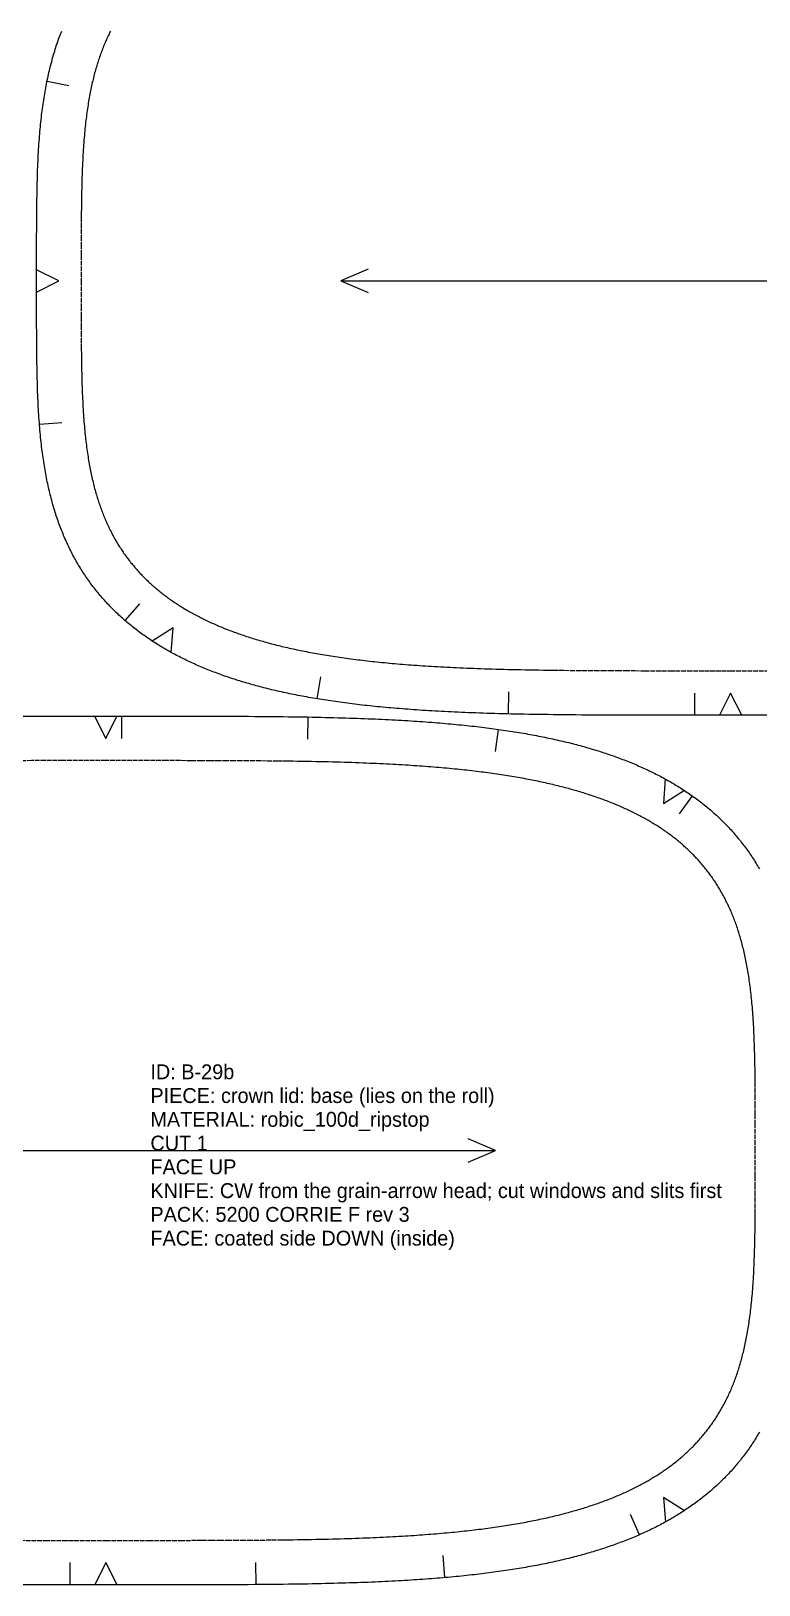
# Model space of a CAD drawing. Header units: millimetres. Extents: x 0 to 9408, y -22 to 1524.
# Drawn here: x 7673.8 to 7870, y 262.5 to 681 of the extents above; entities that cross this region are included whole.
import ezdxf

# ---------------------------------------------------------------- set-up
doc = ezdxf.new("R2010")
doc.units = ezdxf.units.MM
doc.linetypes.add('DASHED', pattern=[1.524, 1.27, -0.254])
for name, color, linetype in [('CUT', 7, 'Continuous'), ('GRAIN', 5, 'Continuous'), ('NOTCH', 1, 'Continuous'), ('SEW', 3, 'Continuous'), ('TEXT', 2, 'Continuous')]:
    doc.layers.add(name, color=color, linetype=linetype)

msp = doc.modelspace()

# ---------------------------------------------------------------- linework, layer by layer
at = {"layer": 'CUT'}
for points in [[(7873.9, 496.72), (7862.34, 496.72), (7850.78, 496.72), (7845.99, 496.72), (7842.31, 496.73), (7839.2, 496.73), (7836.47, 496.74), (7833.99, 496.74), (7831.72, 496.75), (7829.6, 496.75), (7827.61, 496.76), (7825.72, 496.77), (7823.93, 496.78), (7822.22, 496.79), (7820.57, 496.81), (7818.99, 496.82), (7817.47, 496.84), (7815.99, 496.85), (7814.56, 496.87), (7813.17, 496.89), (7811.81, 496.9), (7810.49, 496.92), (7809.21, 496.94), (7807.95, 496.97), (7806.72, 496.99), (7805.52, 497.01), (7804.34, 497.04), (7803.19, 497.06), (7802.05, 497.09), (7800.94, 497.12), (7799.85, 497.15), (7798.77, 497.18), (7797.72, 497.21), (7796.68, 497.24), (7795.66, 497.27), (7794.65, 497.31), (7793.65, 497.34), (7792.67, 497.38), (7791.71, 497.42), (7790.76, 497.46), (7789.81, 497.49), (7788.89, 497.54), (7787.97, 497.58), (7787.06, 497.62), (7786.17, 497.66), (7785.28, 497.71), (7784.41, 497.75), (7783.54, 497.8), (7782.69, 497.85), (7781.84, 497.9), (7781.01, 497.95), (7780.18, 498), (7779.36, 498.05), (7778.55, 498.1), (7777.74, 498.16), (7776.94, 498.21), (7776.16, 498.27), (7775.37, 498.33), (7774.6, 498.39), (7773.83, 498.45), (7773.07, 498.51), (7772.32, 498.57), (7771.57, 498.63), (7770.83, 498.7), (7770.09, 498.76), (7769.37, 498.83), (7768.64, 498.89), (7767.92, 498.96), (7767.21, 499.03), (7766.51, 499.1), (7765.81, 499.18), (7765.11, 499.25), (7764.42, 499.32), (7763.74, 499.4), (7763.06, 499.47), (7762.38, 499.55), (7761.71, 499.63), (7761.05, 499.71), (7760.39, 499.79), (7759.73, 499.87), (7759.08, 499.96), (7758.43, 500.04), (7757.79, 500.13), (7757.15, 500.21), (7756.52, 500.3), (7755.89, 500.39), (7755.26, 500.48), (7754.64, 500.57), (7754.02, 500.66), (7753.41, 500.76), (7752.8, 500.85), (7752.19, 500.95), (7751.59, 501.05), (7750.99, 501.14), (7750.39, 501.24), (7749.8, 501.34), (7749.21, 501.45), (7748.63, 501.55), (7748.05, 501.65), (7747.47, 501.76), (7746.9, 501.87), (7746.33, 501.98), (7745.76, 502.09), (7745.19, 502.2), (7744.63, 502.31), (7744.07, 502.42), (7743.52, 502.54), (7742.97, 502.65), (7742.42, 502.77), (7741.87, 502.89), (7741.33, 503.01), (7740.79, 503.13), (7740.25, 503.25), (7739.72, 503.37), (7739.19, 503.5), (7738.66, 503.62), (7738.13, 503.75), (7737.61, 503.88), (7737.09, 504.01), (7736.57, 504.14), (7736.06, 504.27), (7735.54, 504.4), (7735.04, 504.54), (7734.53, 504.68), (7734.02, 504.81), (7733.52, 504.95), (7733.02, 505.09), (7732.53, 505.24), (7732.03, 505.38), (7731.54, 505.52), (7731.05, 505.67), (7730.57, 505.82), (7730.08, 505.97), (7729.6, 506.12), (7729.12, 506.27), (7728.64, 506.42), (7728.17, 506.58), (7727.69, 506.73), (7727.22, 506.89), (7726.76, 507.05), (7726.29, 507.21), (7725.83, 507.37), (7725.37, 507.53), (7724.91, 507.7), (7724.45, 507.86), (7724, 508.03), (7723.54, 508.2), (7723.09, 508.37), (7722.65, 508.54), (7722.2, 508.72), (7721.76, 508.89), (7721.31, 509.07), (7720.87, 509.25), (7720.44, 509.43), (7720, 509.61), (7719.57, 509.79), (7719.14, 509.98), (7718.71, 510.16), (7718.28, 510.35), (7717.86, 510.54), (7717.43, 510.73), (7717.01, 510.93), (7716.59, 511.12), (7716.18, 511.32), (7715.76, 511.51), (7715.35, 511.71), (7714.94, 511.91), (7714.53, 512.12), (7714.12, 512.32), (7713.72, 512.53), (7713.32, 512.74), (7712.91, 512.95), (7712.52, 513.16), (7712.12, 513.37), (7711.72, 513.58), (7711.33, 513.8), (7710.94, 514.02), (7710.55, 514.24), (7710.16, 514.46), (7709.78, 514.69), (7709.39, 514.91), (7709.01, 515.14), (7708.63, 515.37), (7708.26, 515.6), (7707.88, 515.83), (7707.51, 516.07), (7707.13, 516.3), (7706.76, 516.54), (7706.4, 516.78), (7706.03, 517.02), (7705.67, 517.27), (7705.3, 517.51), (7704.94, 517.76), (7704.59, 518.01), (7704.23, 518.26), (7703.88, 518.52), (7703.52, 518.77), (7703.17, 519.03), (7702.83, 519.29), (7702.48, 519.55), (7702.13, 519.82), (7701.79, 520.08), (7701.45, 520.35), (7701.11, 520.62), (7700.78, 520.89), (7700.44, 521.16), (7700.11, 521.44), (7699.78, 521.72), (7699.45, 522), (7699.13, 522.28), (7698.8, 522.56), (7698.48, 522.85), (7698.16, 523.13), (7697.84, 523.42), (7697.52, 523.72), (7697.21, 524.01), (7696.9, 524.31), (7696.59, 524.6), (7696.28, 524.9), (7695.98, 525.21), (7695.67, 525.51), (7695.37, 525.82), (7695.07, 526.13), (7694.77, 526.44), (7694.48, 526.75), (7694.19, 527.06), (7693.9, 527.38), (7693.61, 527.7), (7693.32, 528.02), (7693.04, 528.35), (7692.75, 528.67), (7692.47, 529), (7692.2, 529.33), (7691.92, 529.66), (7691.65, 529.99), (7691.38, 530.33), (7691.11, 530.67), (7690.84, 531.01), (7690.58, 531.35), (7690.32, 531.7), (7690.06, 532.04), (7689.8, 532.39), (7689.55, 532.75), (7689.29, 533.1), (7689.04, 533.45), (7688.79, 533.81), (7688.55, 534.17), (7688.3, 534.53), (7688.06, 534.9), (7687.82, 535.27), (7687.59, 535.63), (7687.35, 536.01), (7687.12, 536.38), (7686.89, 536.75), (7686.67, 537.13), (7686.44, 537.51), (7686.22, 537.89), (7686, 538.28), (7685.78, 538.66), (7685.57, 539.05), (7685.35, 539.44), (7685.14, 539.84), (7684.93, 540.23), (7684.73, 540.63), (7684.53, 541.03), (7684.32, 541.43), (7684.13, 541.84), (7683.93, 542.24), (7683.74, 542.65), (7683.54, 543.07), (7683.36, 543.48), (7683.17, 543.9), (7682.98, 544.31), (7682.8, 544.74), (7682.62, 545.16), (7682.45, 545.58), (7682.27, 546.01), (7682.1, 546.44), (7681.93, 546.88), (7681.76, 547.31), (7681.6, 547.75), (7681.43, 548.19), (7681.27, 548.64), (7681.11, 549.08), (7680.96, 549.53), (7680.8, 549.98), (7680.65, 550.44), (7680.5, 550.89), (7680.36, 551.35), (7680.21, 551.81), (7680.07, 552.28), (7679.93, 552.75), (7679.79, 553.22), (7679.66, 553.69), (7679.53, 554.17), (7679.4, 554.65), (7679.27, 555.13), (7679.14, 555.62), (7679.02, 556.11), (7678.9, 556.6), (7678.78, 557.1), (7678.66, 557.6), (7678.54, 558.11), (7678.43, 558.61), (7678.32, 559.12), (7678.21, 559.64), (7678.11, 560.16), (7678, 560.68), (7677.9, 561.21), (7677.8, 561.74), (7677.7, 562.28), (7677.61, 562.82), (7677.51, 563.36), (7677.42, 563.91), (7677.33, 564.47), (7677.25, 565.03), (7677.16, 565.59), (7677.08, 566.16), (7677, 566.74), (7676.92, 567.32), (7676.84, 567.9), (7676.77, 568.5), (7676.7, 569.1), (7676.62, 569.7), (7676.56, 570.32), (7676.49, 570.94), (7676.42, 571.57), (7676.36, 572.2), (7676.3, 572.85), (7676.24, 573.5), (7676.19, 574.16), (7676.13, 574.84), (7676.08, 575.52), (7676.03, 576.21), (7675.98, 576.91), (7675.93, 577.63), (7675.89, 578.35), (7675.84, 579.09), (7675.8, 579.85), (7675.76, 580.62), (7675.72, 581.4), (7675.69, 582.21), (7675.65, 583.03), (7675.62, 583.87), (7675.59, 584.73), (7675.56, 585.62), (7675.54, 586.53), (7675.51, 587.48), (7675.49, 588.45), (7675.47, 589.46), (7675.45, 590.51), (7675.43, 591.61), (7675.41, 592.76), (7675.4, 593.98), (7675.38, 595.27), (7675.37, 596.65), (7675.36, 598.15), (7675.36, 599.81), (7675.35, 601.68), (7675.35, 603.9), (7675.34, 606.79), (7675.34, 613.72), (7675.34, 620.67), (7675.35, 623.55), (7675.35, 625.77), (7675.36, 627.64), (7675.36, 629.3), (7675.37, 630.8), (7675.38, 632.18), (7675.4, 633.47), (7675.41, 634.68), (7675.43, 635.83), (7675.45, 636.93), (7675.47, 637.98), (7675.49, 638.99), (7675.51, 639.97), (7675.54, 640.91), (7675.56, 641.82), (7675.59, 642.71), (7675.62, 643.58), (7675.65, 644.42), (7675.69, 645.24), (7675.72, 646.04), (7675.76, 646.83), (7675.8, 647.6), (7675.84, 648.35), (7675.89, 649.09), (7675.93, 649.82), (7675.98, 650.53), (7676.03, 651.24), (7676.08, 651.93), (7676.13, 652.61), (7676.19, 653.28), (7676.24, 653.94), (7676.3, 654.6), (7676.36, 655.24), (7676.42, 655.88), (7676.49, 656.51), (7676.56, 657.13), (7676.62, 657.74), (7676.7, 658.35), (7676.77, 658.95), (7676.84, 659.54), (7676.92, 660.13), (7677, 660.71), (7677.08, 661.29), (7677.16, 661.86), (7677.25, 662.42), (7677.33, 662.98), (7677.42, 663.53), (7677.51, 664.08), (7677.61, 664.63), (7677.7, 665.17), (7677.8, 665.7), (7677.9, 666.24), (7678, 666.76), (7678.11, 667.29), (7678.21, 667.81), (7678.32, 668.32), (7678.43, 668.83), (7678.54, 669.34), (7678.66, 669.84), (7678.78, 670.34), (7678.9, 670.84), (7679.02, 671.33), (7679.14, 671.82), (7679.27, 672.31), (7679.4, 672.79), (7679.53, 673.27), (7679.66, 673.75), (7679.79, 674.23), (7679.93, 674.7), (7680.07, 675.17), (7680.21, 675.63), (7680.36, 676.09), (7680.5, 676.55), (7680.65, 677.01), (7680.8, 677.46), (7680.96, 677.92), (7681.11, 678.36), (7681.27, 678.81), (7681.43, 679.25), (7681.6, 679.69), (7681.76, 680.13), (7681.93, 680.57), (7682.1, 681)], [(7670.87, 496.49), (7673.97, 496.5), (7677.65, 496.5), (7682.44, 496.5), (7694, 496.5), (7694, 496.5), (7705.56, 496.5), (7710.36, 496.5), (7714.04, 496.5), (7717.14, 496.49), (7719.87, 496.49), (7722.35, 496.48), (7724.62, 496.48), (7726.74, 496.47), (7728.74, 496.46), (7730.62, 496.45), (7732.41, 496.44), (7734.13, 496.43), (7735.77, 496.42), (7737.35, 496.4), (7738.88, 496.39), (7740.35, 496.37), (7741.79, 496.35), (7743.18, 496.34), (7744.53, 496.32), (7745.85, 496.3), (7747.14, 496.28), (7748.39, 496.26), (7749.62, 496.23), (7750.82, 496.21), (7752, 496.18), (7753.16, 496.16), (7754.29, 496.13), (7755.4, 496.1), (7756.49, 496.07), (7757.57, 496.04), (7758.62, 496.01), (7759.66, 495.98), (7760.69, 495.95), (7761.7, 495.91), (7762.69, 495.88), (7763.67, 495.84), (7764.64, 495.81), (7765.59, 495.77), (7766.53, 495.73), (7767.46, 495.69), (7768.37, 495.65), (7769.28, 495.6), (7770.17, 495.56), (7771.06, 495.52), (7771.93, 495.47), (7772.8, 495.42), (7773.65, 495.37), (7774.5, 495.33), (7775.34, 495.28), (7776.17, 495.22), (7776.99, 495.17), (7777.8, 495.12), (7778.6, 495.06), (7779.4, 495.01), (7780.19, 494.95), (7780.97, 494.9), (7781.74, 494.84), (7782.51, 494.78), (7783.27, 494.72), (7784.03, 494.65), (7784.77, 494.59), (7785.51, 494.53), (7786.25, 494.46), (7786.98, 494.4), (7787.7, 494.33), (7788.42, 494.26), (7789.13, 494.19), (7789.84, 494.12), (7790.54, 494.05), (7791.23, 493.97), (7791.92, 493.9), (7792.61, 493.82), (7793.29, 493.75), (7793.96, 493.67), (7794.63, 493.59), (7795.3, 493.51), (7795.96, 493.43), (7796.61, 493.35), (7797.26, 493.27), (7797.91, 493.18), (7798.55, 493.1), (7799.19, 493.01), (7799.83, 492.92), (7800.46, 492.83), (7801.08, 492.74), (7801.7, 492.65), (7802.32, 492.56), (7802.94, 492.46), (7803.55, 492.37), (7804.15, 492.27), (7804.76, 492.18), (7805.35, 492.08), (7805.95, 491.98), (7806.54, 491.88), (7807.13, 491.78), (7807.71, 491.67), (7808.29, 491.57), (7808.87, 491.46), (7809.45, 491.36), (7810.02, 491.25), (7810.59, 491.14), (7811.15, 491.03), (7811.71, 490.92), (7812.27, 490.8), (7812.82, 490.69), (7813.38, 490.57), (7813.93, 490.46), (7814.47, 490.34), (7815.01, 490.22), (7815.55, 490.1), (7816.09, 489.97), (7816.63, 489.85), (7817.16, 489.73), (7817.69, 489.6), (7818.21, 489.47), (7818.73, 489.35), (7819.25, 489.22), (7819.77, 489.08), (7820.29, 488.95), (7820.8, 488.82), (7821.31, 488.68), (7821.81, 488.55), (7822.32, 488.41), (7822.82, 488.27), (7823.32, 488.13), (7823.82, 487.99), (7824.31, 487.84), (7824.8, 487.7), (7825.29, 487.55), (7825.78, 487.41), (7826.26, 487.26), (7826.74, 487.11), (7827.22, 486.96), (7827.7, 486.8), (7828.18, 486.65), (7828.65, 486.49), (7829.12, 486.33), (7829.59, 486.18), (7830.05, 486.01), (7830.52, 485.85), (7830.98, 485.69), (7831.44, 485.53), (7831.89, 485.36), (7832.35, 485.19), (7832.8, 485.02), (7833.25, 484.85), (7833.7, 484.68), (7834.14, 484.51), (7834.59, 484.33), (7835.03, 484.15), (7835.47, 483.97), (7835.91, 483.79), (7836.34, 483.61), (7836.77, 483.43), (7837.21, 483.25), (7837.63, 483.06), (7838.06, 482.87), (7838.49, 482.68), (7838.91, 482.49), (7839.33, 482.3), (7839.75, 482.1), (7840.17, 481.91), (7840.58, 481.71), (7840.99, 481.51), (7841.4, 481.31), (7841.81, 481.11), (7842.22, 480.9), (7842.62, 480.69), (7843.03, 480.49), (7843.43, 480.28), (7843.83, 480.07), (7844.22, 479.85), (7844.62, 479.64), (7845.01, 479.42), (7845.4, 479.2), (7845.79, 478.98), (7846.18, 478.76), (7846.57, 478.54), (7846.95, 478.31), (7847.33, 478.08), (7847.71, 477.85), (7848.09, 477.62), (7848.46, 477.39), (7848.84, 477.16), (7849.21, 476.92), (7849.58, 476.68), (7849.95, 476.44), (7850.31, 476.2), (7850.68, 475.95), (7851.04, 475.71), (7851.4, 475.46), (7851.76, 475.21), (7852.11, 474.96), (7852.47, 474.71), (7852.82, 474.45), (7853.17, 474.19), (7853.52, 473.93), (7853.86, 473.67), (7854.21, 473.41), (7854.55, 473.14), (7854.89, 472.87), (7855.23, 472.61), (7855.57, 472.33), (7855.9, 472.06), (7856.23, 471.78), (7856.56, 471.51), (7856.89, 471.23), (7857.22, 470.95), (7857.54, 470.66), (7857.86, 470.38), (7858.18, 470.09), (7858.5, 469.8), (7858.82, 469.51), (7859.13, 469.21), (7859.44, 468.92), (7859.75, 468.62), (7860.06, 468.32), (7860.37, 468.02), (7860.67, 467.71), (7860.97, 467.41), (7861.27, 467.1), (7861.57, 466.79), (7861.86, 466.47), (7862.16, 466.16), (7862.45, 465.84), (7862.74, 465.52), (7863.02, 465.2), (7863.31, 464.88), (7863.59, 464.55), (7863.87, 464.22), (7864.15, 463.89), (7864.42, 463.56), (7864.69, 463.23), (7864.97, 462.89), (7865.23, 462.55), (7865.5, 462.21), (7865.76, 461.87), (7866.03, 461.53), (7866.29, 461.18), (7866.54, 460.83), (7866.8, 460.48), (7867.05, 460.12), (7867.3, 459.77), (7867.55, 459.41), (7867.79, 459.05), (7868.04, 458.69), (7868.28, 458.32), (7868.52, 457.96), (7868.75, 457.59), (7868.99, 457.22), (7869.22, 456.84), (7869.45, 456.47), (7869.68, 456.09), (7869.9, 455.71), (7870.12, 455.33)], [(7870.12, 303.67), (7869.9, 303.29), (7869.68, 302.91), (7869.45, 302.53), (7869.22, 302.16), (7868.99, 301.78), (7868.75, 301.41), (7868.52, 301.04), (7868.28, 300.68), (7868.04, 300.31), (7867.79, 299.95), (7867.55, 299.59), (7867.3, 299.23), (7867.05, 298.88), (7866.8, 298.52), (7866.54, 298.17), (7866.29, 297.82), (7866.03, 297.47), (7865.76, 297.13), (7865.5, 296.79), (7865.23, 296.45), (7864.97, 296.11), (7864.69, 295.77), (7864.42, 295.44), (7864.15, 295.11), (7863.87, 294.78), (7863.59, 294.45), (7863.31, 294.12), (7863.02, 293.8), (7862.74, 293.48), (7862.45, 293.16), (7862.16, 292.84), (7861.86, 292.53), (7861.57, 292.21), (7861.27, 291.9), (7860.97, 291.59), (7860.67, 291.29), (7860.37, 290.98), (7860.06, 290.68), (7859.75, 290.38), (7859.44, 290.08), (7859.13, 289.79), (7858.82, 289.49), (7858.5, 289.2), (7858.18, 288.91), (7857.86, 288.62), (7857.54, 288.34), (7857.22, 288.05), (7856.89, 287.77), (7856.56, 287.49), (7856.23, 287.22), (7855.9, 286.94), (7855.57, 286.67), (7855.23, 286.39), (7854.89, 286.13), (7854.55, 285.86), (7854.21, 285.59), (7853.86, 285.33), (7853.52, 285.07), (7853.17, 284.81), (7852.82, 284.55), (7852.47, 284.29), (7852.11, 284.04), (7851.76, 283.79), (7851.4, 283.54), (7851.04, 283.29), (7850.68, 283.05), (7850.31, 282.8), (7849.95, 282.56), (7849.58, 282.32), (7849.21, 282.08), (7848.84, 281.84), (7848.46, 281.61), (7848.09, 281.38), (7847.71, 281.15), (7847.33, 280.92), (7846.95, 280.69), (7846.57, 280.46), (7846.18, 280.24), (7845.79, 280.02), (7845.4, 279.8), (7845.01, 279.58), (7844.62, 279.36), (7844.22, 279.15), (7843.83, 278.93), (7843.43, 278.72), (7843.03, 278.51), (7842.62, 278.31), (7842.22, 278.1), (7841.81, 277.89), (7841.4, 277.69), (7840.99, 277.49), (7840.58, 277.29), (7840.17, 277.09), (7839.75, 276.9), (7839.33, 276.7), (7838.91, 276.51), (7838.49, 276.32), (7838.06, 276.13), (7837.63, 275.94), (7837.21, 275.75), (7836.77, 275.57), (7836.34, 275.39), (7835.91, 275.21), (7835.47, 275.03), (7835.03, 274.85), (7834.59, 274.67), (7834.14, 274.49), (7833.7, 274.32), (7833.25, 274.15), (7832.8, 273.98), (7832.35, 273.81), (7831.89, 273.64), (7831.44, 273.47), (7830.98, 273.31), (7830.52, 273.15), (7830.05, 272.99), (7829.59, 272.82), (7829.12, 272.67), (7828.65, 272.51), (7828.18, 272.35), (7827.7, 272.2), (7827.22, 272.04), (7826.74, 271.89), (7826.26, 271.74), (7825.78, 271.59), (7825.29, 271.45), (7824.8, 271.3), (7824.31, 271.16), (7823.82, 271.01), (7823.32, 270.87), (7822.82, 270.73), (7822.32, 270.59), (7821.81, 270.45), (7821.31, 270.32), (7820.8, 270.18), (7820.29, 270.05), (7819.77, 269.92), (7819.25, 269.78), (7818.73, 269.65), (7818.21, 269.53), (7817.69, 269.4), (7817.16, 269.27), (7816.63, 269.15), (7816.09, 269.03), (7815.55, 268.9), (7815.01, 268.78), (7814.47, 268.66), (7813.93, 268.54), (7813.38, 268.43), (7812.82, 268.31), (7812.27, 268.2), (7811.71, 268.08), (7811.15, 267.97), (7810.59, 267.86), (7810.02, 267.75), (7809.45, 267.64), (7808.87, 267.54), (7808.29, 267.43), (7807.71, 267.33), (7807.13, 267.22), (7806.54, 267.12), (7805.95, 267.02), (7805.35, 266.92), (7804.76, 266.82), (7804.15, 266.73), (7803.55, 266.63), (7802.94, 266.54), (7802.32, 266.44), (7801.7, 266.35), (7801.08, 266.26), (7800.46, 266.17), (7799.83, 266.08), (7799.19, 265.99), (7798.55, 265.9), (7797.91, 265.82), (7797.26, 265.73), (7796.61, 265.65), (7795.96, 265.57), (7795.3, 265.49), (7794.63, 265.41), (7793.96, 265.33), (7793.29, 265.25), (7792.61, 265.18), (7791.92, 265.1), (7791.23, 265.03), (7790.54, 264.95), (7789.84, 264.88), (7789.13, 264.81), (7788.42, 264.74), (7787.7, 264.67), (7786.98, 264.6), (7786.25, 264.54), (7785.51, 264.47), (7784.77, 264.41), (7784.03, 264.35), (7783.27, 264.28), (7782.51, 264.22), (7781.74, 264.16), (7780.97, 264.1), (7780.19, 264.05), (7779.4, 263.99), (7778.6, 263.94), (7777.8, 263.88), (7776.99, 263.83), (7776.17, 263.78), (7775.34, 263.72), (7774.5, 263.67), (7773.65, 263.63), (7772.8, 263.58), (7771.93, 263.53), (7771.06, 263.48), (7770.17, 263.44), (7769.28, 263.4), (7768.37, 263.35), (7767.46, 263.31), (7766.53, 263.27), (7765.59, 263.23), (7764.64, 263.19), (7763.67, 263.16), (7762.69, 263.12), (7761.7, 263.09), (7760.69, 263.05), (7759.66, 263.02), (7758.62, 262.99), (7757.57, 262.96), (7756.49, 262.93), (7755.4, 262.9), (7754.29, 262.87), (7753.16, 262.84), (7752, 262.82), (7750.82, 262.79), (7749.62, 262.77), (7748.39, 262.74), (7747.14, 262.72), (7745.85, 262.7), (7744.53, 262.68), (7743.18, 262.66), (7741.79, 262.65), (7740.35, 262.63), (7738.88, 262.61), (7737.34, 262.6), (7735.76, 262.58), (7734.12, 262.57), (7732.4, 262.56), (7730.61, 262.55), (7728.73, 262.54), (7726.74, 262.53), (7724.62, 262.52), (7722.34, 262.52), (7719.87, 262.51), (7717.13, 262.51), (7714.03, 262.5), (7710.35, 262.5), (7705.56, 262.5), (7694, 262.5), (7682.44, 262.5), (7677.64, 262.5), (7673.96, 262.5), (7670.86, 262.51)]]:
    msp.add_lwpolyline(points, dxfattribs=at)
at = {"layer": 'GRAIN'}
for points in [[(7764.71, 616.84), (7757.34, 613.72), (7764.71, 610.61)], [(7757.34, 613.72), (7967.34, 613.72)], [(7791.63, 376.38), (7799, 379.5), (7791.63, 382.62)], [(7589, 379.5), (7799, 379.5)]]:
    msp.add_lwpolyline(points, dxfattribs=at)
at = {"layer": 'NOTCH'}
for points in [[(7678.15, 667.51), (7684.03, 666.31)], [(7675.34, 610.72), (7681.34, 613.72), (7675.34, 616.72)], [(7676.11, 575.11), (7682.09, 575.58)], [(7699.2, 522.21), (7703.13, 526.75)], [(7711.59, 513.59), (7712.11, 520.28), (7706.45, 516.68)], [(7750.96, 501.15), (7751.95, 507.07)], [(7802.45, 497.08), (7802.59, 503.08)], [(7852.73, 496.72), (7852.73, 502.72)], [(7865.35, 496.72), (7862.35, 502.72), (7859.35, 496.72)], [(7690.98, 496.5), (7693.98, 490.5), (7696.98, 496.5)], [(7698.23, 496.5), (7698.23, 490.5)], [(7748.44, 496.26), (7748.33, 490.26)], [(7799.75, 492.93), (7798.92, 486.99)], [(7844.73, 479.64), (7844.22, 472.95), (7849.88, 476.56)], [(7851.98, 475.05), (7848.51, 470.16)], [(7849.91, 282.47), (7844.25, 286.07), (7844.77, 279.38)], [(7837.81, 276.02), (7835.4, 281.51)], [(7684.39, 262.5), (7684.39, 268.5)], [(7697.01, 262.5), (7694.01, 268.5), (7691.01, 262.5)], [(7734.48, 262.57), (7734.43, 268.57)], [(7785.38, 264.46), (7784.86, 270.44)]]:
    msp.add_lwpolyline(points, dxfattribs=at)
at = {"layer": 'SEW', "linetype": 'DASHED'}
for points in [[(7695.24, 681.01), (7695.08, 680.69), (7694.92, 680.36), (7694.76, 680.03), (7694.6, 679.69), (7694.44, 679.36), (7694.29, 679.02), (7694.14, 678.68), (7693.98, 678.33), (7693.83, 677.99), (7693.69, 677.64), (7693.54, 677.29), (7693.4, 676.94), (7693.25, 676.58), (7693.11, 676.22), (7692.97, 675.86), (7692.84, 675.5), (7692.7, 675.13), (7692.57, 674.76), (7692.44, 674.39), (7692.31, 674.01), (7692.18, 673.63), (7692.05, 673.25), (7691.92, 672.87), (7691.8, 672.48), (7691.68, 672.09), (7691.56, 671.7), (7691.44, 671.3), (7691.32, 670.9), (7691.21, 670.5), (7691.1, 670.09), (7690.98, 669.68), (7690.87, 669.27), (7690.77, 668.85), (7690.66, 668.43), (7690.55, 668), (7690.45, 667.57), (7690.35, 667.14), (7690.25, 666.7), (7690.15, 666.26), (7690.06, 665.82), (7689.96, 665.37), (7689.87, 664.91), (7689.78, 664.45), (7689.69, 663.99), (7689.6, 663.52), (7689.51, 663.05), (7689.43, 662.57), (7689.35, 662.09), (7689.27, 661.6), (7689.19, 661.11), (7689.11, 660.61), (7689.03, 660.1), (7688.96, 659.59), (7688.89, 659.07), (7688.81, 658.55), (7688.75, 658.02), (7688.68, 657.48), (7688.61, 656.93), (7688.55, 656.38), (7688.48, 655.82), (7688.42, 655.25), (7688.36, 654.68), (7688.31, 654.09), (7688.25, 653.5), (7688.2, 652.89), (7688.14, 652.28), (7688.09, 651.66), (7688.04, 651.02), (7688, 650.38), (7687.95, 649.72), (7687.91, 649.05), (7687.86, 648.37), (7687.82, 647.67), (7687.78, 646.96), (7687.75, 646.23), (7687.71, 645.48), (7687.68, 644.72), (7687.64, 643.94), (7687.61, 643.13), (7687.58, 642.31), (7687.56, 641.45), (7687.53, 640.58), (7687.51, 639.67), (7687.48, 638.72), (7687.46, 637.74), (7687.44, 636.72), (7687.43, 635.65), (7687.41, 634.53), (7687.4, 633.34), (7687.38, 632.07), (7687.37, 630.71), (7687.36, 629.23), (7687.36, 627.59), (7687.35, 625.74), (7687.35, 623.53), (7687.34, 620.66), (7687.34, 613.72), (7687.34, 606.79), (7687.35, 603.91), (7687.35, 601.71), (7687.36, 599.85), (7687.36, 598.21), (7687.37, 596.73), (7687.38, 595.37), (7687.4, 594.11), (7687.41, 592.92), (7687.43, 591.79), (7687.44, 590.72), (7687.46, 589.7), (7687.48, 588.72), (7687.51, 587.78), (7687.53, 586.87), (7687.56, 585.99), (7687.58, 585.14), (7687.61, 584.31), (7687.64, 583.51), (7687.68, 582.72), (7687.71, 581.96), (7687.75, 581.22), (7687.78, 580.49), (7687.82, 579.78), (7687.86, 579.08), (7687.91, 578.39), (7687.95, 577.72), (7688, 577.07), (7688.04, 576.42), (7688.09, 575.79), (7688.14, 575.16), (7688.2, 574.55), (7688.25, 573.95), (7688.31, 573.35), (7688.36, 572.77), (7688.42, 572.19), (7688.48, 571.63), (7688.55, 571.07), (7688.61, 570.51), (7688.68, 569.97), (7688.75, 569.43), (7688.81, 568.9), (7688.89, 568.37), (7688.96, 567.86), (7689.03, 567.35), (7689.11, 566.84), (7689.19, 566.34), (7689.27, 565.85), (7689.35, 565.36), (7689.43, 564.87), (7689.51, 564.4), (7689.6, 563.92), (7689.69, 563.45), (7689.78, 562.99), (7689.87, 562.53), (7689.96, 562.08), (7690.06, 561.63), (7690.15, 561.18), (7690.25, 560.74), (7690.35, 560.3), (7690.45, 559.87), (7690.55, 559.44), (7690.66, 559.02), (7690.77, 558.6), (7690.87, 558.18), (7690.98, 557.76), (7691.1, 557.35), (7691.21, 556.95), (7691.32, 556.54), (7691.44, 556.14), (7691.56, 555.75), (7691.68, 555.35), (7691.8, 554.96), (7691.92, 554.58), (7692.05, 554.19), (7692.18, 553.81), (7692.31, 553.43), (7692.44, 553.06), (7692.57, 552.69), (7692.7, 552.32), (7692.84, 551.95), (7692.97, 551.59), (7693.11, 551.22), (7693.25, 550.87), (7693.4, 550.51), (7693.54, 550.16), (7693.69, 549.81), (7693.83, 549.46), (7693.98, 549.11), (7694.14, 548.77), (7694.29, 548.43), (7694.44, 548.09), (7694.6, 547.75), (7694.76, 547.42), (7694.92, 547.09), (7695.08, 546.76), (7695.24, 546.43), (7695.41, 546.11), (7695.57, 545.78), (7695.74, 545.46), (7695.91, 545.14), (7696.09, 544.83), (7696.26, 544.51), (7696.43, 544.2), (7696.61, 543.89), (7696.79, 543.58), (7696.97, 543.28), (7697.16, 542.97), (7697.34, 542.67), (7697.53, 542.37), (7697.71, 542.07), (7697.9, 541.78), (7698.1, 541.48), (7698.29, 541.19), (7698.48, 540.9), (7698.68, 540.61), (7698.88, 540.33), (7699.08, 540.04), (7699.28, 539.76), (7699.49, 539.48), (7699.69, 539.2), (7699.9, 538.92), (7700.11, 538.64), (7700.32, 538.37), (7700.54, 538.1), (7700.75, 537.82), (7700.97, 537.56), (7701.19, 537.29), (7701.41, 537.02), (7701.63, 536.76), (7701.85, 536.49), (7702.08, 536.23), (7702.31, 535.97), (7702.54, 535.72), (7702.77, 535.46), (7703, 535.2), (7703.24, 534.95), (7703.48, 534.7), (7703.71, 534.45), (7703.96, 534.2), (7704.2, 533.95), (7704.44, 533.71), (7704.69, 533.46), (7704.94, 533.22), (7705.19, 532.98), (7705.44, 532.74), (7705.7, 532.5), (7705.95, 532.27), (7706.21, 532.03), (7706.47, 531.8), (7706.73, 531.57), (7707, 531.34), (7707.26, 531.11), (7707.53, 530.88), (7707.8, 530.65), (7708.07, 530.43), (7708.34, 530.2), (7708.62, 529.98), (7708.9, 529.76), (7709.18, 529.54), (7709.46, 529.32), (7709.74, 529.1), (7710.03, 528.89), (7710.31, 528.68), (7710.6, 528.46), (7710.89, 528.25), (7711.19, 528.04), (7711.48, 527.83), (7711.78, 527.62), (7712.08, 527.42), (7712.38, 527.21), (7712.68, 527.01), (7712.99, 526.81), (7713.3, 526.61), (7713.61, 526.41), (7713.92, 526.21), (7714.23, 526.01), (7714.55, 525.82), (7714.87, 525.62), (7715.19, 525.43), (7715.51, 525.24), (7715.83, 525.05), (7716.16, 524.86), (7716.49, 524.67), (7716.82, 524.48), (7717.15, 524.3), (7717.49, 524.11), (7717.82, 523.93), (7718.16, 523.75), (7718.5, 523.56), (7718.85, 523.38), (7719.19, 523.21), (7719.54, 523.03), (7719.89, 522.85), (7720.24, 522.68), (7720.6, 522.5), (7720.95, 522.33), (7721.31, 522.16), (7721.67, 521.99), (7722.04, 521.82), (7722.4, 521.65), (7722.77, 521.49), (7723.14, 521.32), (7723.52, 521.16), (7723.89, 521), (7724.27, 520.83), (7724.65, 520.67), (7725.03, 520.51), (7725.42, 520.36), (7725.8, 520.2), (7726.19, 520.04), (7726.58, 519.89), (7726.98, 519.73), (7727.37, 519.58), (7727.77, 519.43), (7728.18, 519.28), (7728.58, 519.13), (7728.99, 518.98), (7729.4, 518.84), (7729.81, 518.69), (7730.22, 518.55), (7730.64, 518.4), (7731.06, 518.26), (7731.48, 518.12), (7731.9, 517.98), (7732.33, 517.84), (7732.76, 517.7), (7733.19, 517.56), (7733.63, 517.43), (7734.07, 517.29), (7734.51, 517.16), (7734.95, 517.03), (7735.4, 516.9), (7735.85, 516.77), (7736.3, 516.64), (7736.75, 516.51), (7737.21, 516.38), (7737.67, 516.26), (7738.13, 516.13), (7738.6, 516.01), (7739.07, 515.89), (7739.54, 515.77), (7740.02, 515.64), (7740.49, 515.53), (7740.97, 515.41), (7741.46, 515.29), (7741.95, 515.17), (7742.44, 515.06), (7742.93, 514.95), (7743.43, 514.83), (7743.93, 514.72), (7744.43, 514.61), (7744.94, 514.5), (7745.45, 514.39), (7745.96, 514.28), (7746.48, 514.18), (7747, 514.07), (7747.52, 513.97), (7748.05, 513.86), (7748.58, 513.76), (7749.11, 513.66), (7749.65, 513.56), (7750.19, 513.46), (7750.74, 513.36), (7751.28, 513.27), (7751.84, 513.17), (7752.39, 513.08), (7752.95, 512.98), (7753.52, 512.89), (7754.09, 512.8), (7754.66, 512.71), (7755.23, 512.62), (7755.81, 512.53), (7756.4, 512.44), (7756.99, 512.36), (7757.58, 512.27), (7758.18, 512.19), (7758.78, 512.1), (7759.39, 512.02), (7760, 511.94), (7760.61, 511.86), (7761.24, 511.78), (7761.86, 511.7), (7762.49, 511.62), (7763.13, 511.55), (7763.77, 511.47), (7764.41, 511.4), (7765.06, 511.32), (7765.72, 511.25), (7766.38, 511.18), (7767.05, 511.11), (7767.72, 511.04), (7768.4, 510.97), (7769.08, 510.91), (7769.77, 510.84), (7770.47, 510.78), (7771.17, 510.71), (7771.88, 510.65), (7772.59, 510.59), (7773.31, 510.53), (7774.04, 510.47), (7774.78, 510.41), (7775.52, 510.35), (7776.27, 510.29), (7777.03, 510.24), (7777.79, 510.18), (7778.56, 510.13), (7779.34, 510.08), (7780.13, 510.03), (7780.93, 509.97), (7781.73, 509.92), (7782.55, 509.88), (7783.37, 509.83), (7784.2, 509.78), (7785.05, 509.74), (7785.9, 509.69), (7786.76, 509.65), (7787.64, 509.61), (7788.52, 509.56), (7789.42, 509.52), (7790.33, 509.48), (7791.25, 509.45), (7792.18, 509.41), (7793.13, 509.37), (7794.09, 509.34), (7795.06, 509.3), (7796.05, 509.27), (7797.06, 509.23), (7798.08, 509.2), (7799.12, 509.17), (7800.18, 509.14), (7801.25, 509.11), (7802.35, 509.09), (7803.46, 509.06), (7804.6, 509.04), (7805.76, 509.01), (7806.95, 508.99), (7808.16, 508.96), (7809.41, 508.94), (7810.68, 508.92), (7811.98, 508.9), (7813.32, 508.88), (7814.7, 508.87), (7816.12, 508.85), (7817.59, 508.84), (7819.1, 508.82), (7820.68, 508.81), (7822.31, 508.79), (7824.01, 508.78), (7825.79, 508.77), (7827.67, 508.76), (7829.65, 508.75), (7831.76, 508.75), (7834.03, 508.74), (7836.5, 508.74), (7839.22, 508.73), (7842.32, 508.73), (7846, 508.72), (7850.78, 508.72), (7862.34, 508.72), (7873.9, 508.72)], [(7670.88, 274.51), (7673.98, 274.5), (7677.65, 274.5), (7682.44, 274.5), (7694, 274.5), (7705.56, 274.5), (7710.35, 274.5), (7714.02, 274.5), (7717.12, 274.51), (7719.85, 274.51), (7722.31, 274.52), (7724.58, 274.52), (7726.69, 274.53), (7728.67, 274.54), (7730.55, 274.55), (7732.33, 274.56), (7734.03, 274.57), (7735.67, 274.58), (7737.24, 274.6), (7738.75, 274.61), (7740.22, 274.63), (7741.64, 274.64), (7743.02, 274.66), (7744.36, 274.68), (7745.66, 274.7), (7746.94, 274.72), (7748.18, 274.74), (7749.39, 274.76), (7750.58, 274.79), (7751.74, 274.81), (7752.88, 274.84), (7754, 274.86), (7755.09, 274.89), (7756.17, 274.92), (7757.22, 274.95), (7758.26, 274.98), (7759.29, 275.01), (7760.29, 275.04), (7761.28, 275.08), (7762.26, 275.11), (7763.22, 275.15), (7764.16, 275.18), (7765.1, 275.22), (7766.02, 275.26), (7766.92, 275.3), (7767.82, 275.34), (7768.71, 275.38), (7769.58, 275.43), (7770.44, 275.47), (7771.3, 275.51), (7772.14, 275.56), (7772.97, 275.61), (7773.8, 275.65), (7774.61, 275.7), (7775.42, 275.75), (7776.21, 275.8), (7777, 275.85), (7777.78, 275.91), (7778.55, 275.96), (7779.32, 276.02), (7780.07, 276.07), (7780.82, 276.13), (7781.57, 276.19), (7782.3, 276.24), (7783.03, 276.3), (7783.75, 276.37), (7784.47, 276.43), (7785.17, 276.49), (7785.88, 276.55), (7786.57, 276.62), (7787.26, 276.68), (7787.95, 276.75), (7788.62, 276.82), (7789.3, 276.89), (7789.96, 276.96), (7790.63, 277.03), (7791.28, 277.1), (7791.93, 277.17), (7792.58, 277.25), (7793.22, 277.32), (7793.85, 277.4), (7794.48, 277.48), (7795.11, 277.56), (7795.73, 277.64), (7796.34, 277.72), (7796.96, 277.8), (7797.56, 277.88), (7798.16, 277.96), (7798.76, 278.05), (7799.35, 278.13), (7799.94, 278.22), (7800.53, 278.31), (7801.11, 278.4), (7801.69, 278.48), (7802.26, 278.58), (7802.83, 278.67), (7803.39, 278.76), (7803.95, 278.85), (7804.51, 278.95), (7805.06, 279.04), (7805.61, 279.14), (7806.15, 279.24), (7806.69, 279.34), (7807.23, 279.44), (7807.77, 279.54), (7808.3, 279.64), (7808.82, 279.75), (7809.35, 279.85), (7809.87, 279.96), (7810.38, 280.06), (7810.9, 280.17), (7811.41, 280.28), (7811.91, 280.39), (7812.42, 280.5), (7812.92, 280.61), (7813.41, 280.72), (7813.91, 280.84), (7814.4, 280.95), (7814.88, 281.07), (7815.37, 281.18), (7815.85, 281.3), (7816.33, 281.42), (7816.8, 281.54), (7817.27, 281.66), (7817.74, 281.79), (7818.21, 281.91), (7818.67, 282.03), (7819.13, 282.16), (7819.59, 282.29), (7820.05, 282.42), (7820.5, 282.54), (7820.95, 282.67), (7821.39, 282.81), (7821.84, 282.94), (7822.28, 283.07), (7822.71, 283.21), (7823.15, 283.34), (7823.58, 283.48), (7824.01, 283.62), (7824.44, 283.76), (7824.86, 283.9), (7825.29, 284.04), (7825.7, 284.18), (7826.12, 284.32), (7826.54, 284.47), (7826.95, 284.61), (7827.36, 284.76), (7827.76, 284.91), (7828.17, 285.06), (7828.57, 285.21), (7828.97, 285.36), (7829.37, 285.51), (7829.76, 285.67), (7830.15, 285.82), (7830.54, 285.98), (7830.93, 286.13), (7831.31, 286.29), (7831.69, 286.45), (7832.07, 286.61), (7832.45, 286.77), (7832.83, 286.94), (7833.2, 287.1), (7833.57, 287.27), (7833.94, 287.43), (7834.3, 287.6), (7834.67, 287.77), (7835.03, 287.94), (7835.39, 288.11), (7835.75, 288.28), (7836.1, 288.46), (7836.45, 288.63), (7836.8, 288.81), (7837.15, 288.98), (7837.5, 289.16), (7837.84, 289.34), (7838.18, 289.52), (7838.52, 289.7), (7838.86, 289.89), (7839.19, 290.07), (7839.53, 290.26), (7839.86, 290.45), (7840.18, 290.63), (7840.51, 290.82), (7840.83, 291.01), (7841.16, 291.21), (7841.48, 291.4), (7841.79, 291.59), (7842.11, 291.79), (7842.42, 291.99), (7842.74, 292.18), (7843.05, 292.38), (7843.35, 292.59), (7843.66, 292.79), (7843.96, 292.99), (7844.26, 293.2), (7844.56, 293.4), (7844.86, 293.61), (7845.16, 293.82), (7845.45, 294.03), (7845.74, 294.24), (7846.03, 294.45), (7846.32, 294.67), (7846.6, 294.88), (7846.89, 295.1), (7847.17, 295.32), (7847.45, 295.54), (7847.72, 295.76), (7848, 295.98), (7848.27, 296.2), (7848.54, 296.43), (7848.81, 296.66), (7849.08, 296.88), (7849.35, 297.11), (7849.61, 297.34), (7849.87, 297.58), (7850.13, 297.81), (7850.39, 298.04), (7850.65, 298.28), (7850.9, 298.52), (7851.15, 298.76), (7851.4, 299), (7851.65, 299.24), (7851.9, 299.49), (7852.14, 299.73), (7852.39, 299.98), (7852.63, 300.23), (7852.87, 300.48), (7853.1, 300.73), (7853.34, 300.98), (7853.57, 301.24), (7853.81, 301.49), (7854.04, 301.75), (7854.26, 302.01), (7854.49, 302.27), (7854.71, 302.53), (7854.94, 302.8), (7855.16, 303.06), (7855.38, 303.33), (7855.59, 303.6), (7855.81, 303.87), (7856.02, 304.15), (7856.23, 304.42), (7856.44, 304.7), (7856.65, 304.97), (7856.86, 305.25), (7857.06, 305.54), (7857.26, 305.82), (7857.46, 306.1), (7857.66, 306.39), (7857.86, 306.68), (7858.05, 306.97), (7858.25, 307.26), (7858.44, 307.56), (7858.63, 307.85), (7858.82, 308.15), (7859, 308.45), (7859.19, 308.75), (7859.37, 309.06), (7859.55, 309.36), (7859.73, 309.67), (7859.91, 309.98), (7860.08, 310.29), (7860.26, 310.61), (7860.43, 310.92), (7860.6, 311.24), (7860.77, 311.56), (7860.94, 311.88), (7861.1, 312.21), (7861.26, 312.54), (7861.43, 312.86), (7861.59, 313.2), (7861.74, 313.53), (7861.9, 313.87), (7862.05, 314.2), (7862.21, 314.55), (7862.36, 314.89), (7862.51, 315.23), (7862.66, 315.58), (7862.8, 315.93), (7862.95, 316.29), (7863.09, 316.64), (7863.23, 317), (7863.37, 317.36), (7863.51, 317.73), (7863.64, 318.09), (7863.77, 318.46), (7863.91, 318.84), (7864.04, 319.21), (7864.17, 319.59), (7864.29, 319.97), (7864.42, 320.35), (7864.54, 320.74), (7864.66, 321.13), (7864.78, 321.52), (7864.9, 321.92), (7865.02, 322.32), (7865.13, 322.73), (7865.25, 323.13), (7865.36, 323.54), (7865.47, 323.96), (7865.58, 324.37), (7865.68, 324.8), (7865.79, 325.22), (7865.89, 325.65), (7865.99, 326.08), (7866.09, 326.52), (7866.19, 326.96), (7866.29, 327.41), (7866.38, 327.86), (7866.47, 328.31), (7866.57, 328.77), (7866.65, 329.23), (7866.74, 329.7), (7866.83, 330.17), (7866.91, 330.65), (7867, 331.13), (7867.08, 331.62), (7867.16, 332.12), (7867.23, 332.62), (7867.31, 333.12), (7867.38, 333.63), (7867.46, 334.15), (7867.53, 334.68), (7867.6, 335.21), (7867.67, 335.75), (7867.73, 336.29), (7867.8, 336.84), (7867.86, 337.4), (7867.92, 337.97), (7867.98, 338.55), (7868.04, 339.13), (7868.09, 339.73), (7868.15, 340.33), (7868.2, 340.94), (7868.25, 341.57), (7868.3, 342.2), (7868.35, 342.84), (7868.39, 343.5), (7868.44, 344.17), (7868.48, 344.86), (7868.52, 345.55), (7868.56, 346.26), (7868.6, 346.99), (7868.63, 347.74), (7868.67, 348.5), (7868.7, 349.28), (7868.73, 350.09), (7868.76, 350.92), (7868.79, 351.77), (7868.81, 352.65), (7868.84, 353.56), (7868.86, 354.5), (7868.88, 355.48), (7868.9, 356.5), (7868.92, 357.57), (7868.93, 358.7), (7868.95, 359.88), (7868.96, 361.15), (7868.97, 362.51), (7868.98, 363.99), (7868.99, 365.63), (7868.99, 367.49), (7869, 369.69), (7869, 372.56), (7869, 379.5), (7869, 386.44), (7869, 389.31), (7868.99, 391.51), (7868.99, 393.37), (7868.98, 395.01), (7868.97, 396.49), (7868.96, 397.85), (7868.95, 399.12), (7868.93, 400.3), (7868.92, 401.43), (7868.9, 402.5), (7868.88, 403.52), (7868.86, 404.5), (7868.84, 405.44), (7868.81, 406.35), (7868.79, 407.23), (7868.76, 408.08), (7868.73, 408.91), (7868.7, 409.72), (7868.67, 410.5), (7868.63, 411.26), (7868.6, 412.01), (7868.56, 412.74), (7868.52, 413.45), (7868.48, 414.14), (7868.44, 414.83), (7868.39, 415.5), (7868.35, 416.16), (7868.3, 416.8), (7868.25, 417.43), (7868.2, 418.06), (7868.15, 418.67), (7868.09, 419.27), (7868.04, 419.87), (7867.98, 420.45), (7867.92, 421.03), (7867.86, 421.6), (7867.8, 422.16), (7867.73, 422.71), (7867.67, 423.25), (7867.6, 423.79), (7867.53, 424.32), (7867.46, 424.85), (7867.38, 425.37), (7867.31, 425.88), (7867.23, 426.38), (7867.16, 426.88), (7867.08, 427.38), (7867, 427.87), (7866.91, 428.35), (7866.83, 428.83), (7866.74, 429.3), (7866.65, 429.77), (7866.57, 430.23), (7866.47, 430.69), (7866.38, 431.14), (7866.29, 431.59), (7866.19, 432.04), (7866.09, 432.48), (7865.99, 432.92), (7865.89, 433.35), (7865.79, 433.78), (7865.68, 434.2), (7865.58, 434.63), (7865.47, 435.04), (7865.36, 435.46), (7865.25, 435.87), (7865.13, 436.27), (7865.02, 436.68), (7864.9, 437.08), (7864.78, 437.48), (7864.66, 437.87), (7864.54, 438.26), (7864.42, 438.65), (7864.29, 439.03), (7864.17, 439.41), (7864.04, 439.79), (7863.91, 440.16), (7863.77, 440.54), (7863.64, 440.91), (7863.51, 441.27), (7863.37, 441.64), (7863.23, 442), (7863.09, 442.36), (7862.95, 442.71), (7862.8, 443.07), (7862.66, 443.42), (7862.51, 443.77), (7862.36, 444.11), (7862.21, 444.45), (7862.05, 444.8), (7861.9, 445.13), (7861.74, 445.47), (7861.59, 445.8), (7861.43, 446.14), (7861.26, 446.46), (7861.1, 446.79), (7860.94, 447.12), (7860.77, 447.44), (7860.6, 447.76), (7860.43, 448.08), (7860.26, 448.39), (7860.08, 448.71), (7859.91, 449.02), (7859.73, 449.33), (7859.55, 449.64), (7859.37, 449.94), (7859.19, 450.25), (7859, 450.55), (7858.82, 450.85), (7858.63, 451.15), (7858.44, 451.44), (7858.25, 451.74), (7858.05, 452.03), (7857.86, 452.32), (7857.66, 452.61), (7857.46, 452.9), (7857.26, 453.18), (7857.06, 453.46), (7856.86, 453.75), (7856.65, 454.03), (7856.44, 454.3), (7856.23, 454.58), (7856.02, 454.85), (7855.81, 455.13), (7855.59, 455.4), (7855.38, 455.67), (7855.16, 455.94), (7854.94, 456.2), (7854.71, 456.47), (7854.49, 456.73), (7854.26, 456.99), (7854.04, 457.25), (7853.81, 457.51), (7853.57, 457.76), (7853.34, 458.02), (7853.1, 458.27), (7852.87, 458.52), (7852.63, 458.77), (7852.39, 459.02), (7852.14, 459.27), (7851.9, 459.51), (7851.65, 459.76), (7851.4, 460), (7851.15, 460.24), (7850.9, 460.48), (7850.65, 460.72), (7850.39, 460.96), (7850.13, 461.19), (7849.87, 461.42), (7849.61, 461.66), (7849.35, 461.89), (7849.08, 462.12), (7848.81, 462.34), (7848.54, 462.57), (7848.27, 462.8), (7848, 463.02), (7847.72, 463.24), (7847.45, 463.46), (7847.17, 463.68), (7846.89, 463.9), (7846.6, 464.12), (7846.32, 464.33), (7846.03, 464.55), (7845.74, 464.76), (7845.45, 464.97), (7845.16, 465.18), (7844.86, 465.39), (7844.56, 465.6), (7844.26, 465.8), (7843.96, 466.01), (7843.66, 466.21), (7843.35, 466.41), (7843.05, 466.62), (7842.74, 466.82), (7842.42, 467.01), (7842.11, 467.21), (7841.79, 467.41), (7841.48, 467.6), (7841.16, 467.79), (7840.83, 467.99), (7840.51, 468.18), (7840.18, 468.37), (7839.86, 468.55), (7839.53, 468.74), (7839.19, 468.93), (7838.86, 469.11), (7838.52, 469.3), (7838.18, 469.48), (7837.84, 469.66), (7837.5, 469.84), (7837.15, 470.02), (7836.8, 470.19), (7836.45, 470.37), (7836.1, 470.54), (7835.75, 470.72), (7835.39, 470.89), (7835.03, 471.06), (7834.67, 471.23), (7834.3, 471.4), (7833.94, 471.57), (7833.57, 471.73), (7833.2, 471.9), (7832.83, 472.06), (7832.45, 472.23), (7832.07, 472.39), (7831.69, 472.55), (7831.31, 472.71), (7830.93, 472.87), (7830.54, 473.02), (7830.15, 473.18), (7829.76, 473.33), (7829.37, 473.49), (7828.97, 473.64), (7828.57, 473.79), (7828.17, 473.94), (7827.76, 474.09), (7827.36, 474.24), (7826.95, 474.39), (7826.54, 474.53), (7826.12, 474.68), (7825.7, 474.82), (7825.29, 474.96), (7824.86, 475.1), (7824.44, 475.24), (7824.01, 475.38), (7823.58, 475.52), (7823.15, 475.66), (7822.71, 475.79), (7822.28, 475.93), (7821.84, 476.06), (7821.39, 476.19), (7820.95, 476.33), (7820.5, 476.46), (7820.05, 476.58), (7819.59, 476.71), (7819.13, 476.84), (7818.67, 476.97), (7818.21, 477.09), (7817.74, 477.21), (7817.27, 477.34), (7816.8, 477.46), (7816.33, 477.58), (7815.85, 477.7), (7815.37, 477.82), (7814.88, 477.93), (7814.4, 478.05), (7813.91, 478.16), (7813.41, 478.28), (7812.92, 478.39), (7812.42, 478.5), (7811.91, 478.61), (7811.41, 478.72), (7810.9, 478.83), (7810.38, 478.94), (7809.87, 479.04), (7809.35, 479.15), (7808.82, 479.25), (7808.3, 479.36), (7807.77, 479.46), (7807.23, 479.56), (7806.69, 479.66), (7806.15, 479.76), (7805.61, 479.86), (7805.06, 479.96), (7804.51, 480.05), (7803.95, 480.15), (7803.39, 480.24), (7802.83, 480.33), (7802.26, 480.42), (7801.69, 480.52), (7801.11, 480.6), (7800.53, 480.69), (7799.94, 480.78), (7799.35, 480.87), (7798.76, 480.95), (7798.16, 481.04), (7797.56, 481.12), (7796.96, 481.2), (7796.34, 481.28), (7795.73, 481.36), (7795.11, 481.44), (7794.48, 481.52), (7793.85, 481.6), (7793.22, 481.68), (7792.58, 481.75), (7791.93, 481.83), (7791.28, 481.9), (7790.63, 481.97), (7789.96, 482.04), (7789.3, 482.11), (7788.62, 482.18), (7787.95, 482.25), (7787.26, 482.32), (7786.57, 482.38), (7785.88, 482.45), (7785.17, 482.51), (7784.47, 482.57), (7783.75, 482.63), (7783.03, 482.7), (7782.3, 482.76), (7781.57, 482.81), (7780.82, 482.87), (7780.07, 482.93), (7779.32, 482.98), (7778.55, 483.04), (7777.78, 483.09), (7777, 483.15), (7776.21, 483.2), (7775.42, 483.25), (7774.61, 483.3), (7773.8, 483.35), (7772.97, 483.39), (7772.14, 483.44), (7771.3, 483.49), (7770.44, 483.53), (7769.58, 483.57), (7768.71, 483.62), (7767.82, 483.66), (7766.92, 483.7), (7766.02, 483.74), (7765.1, 483.78), (7764.16, 483.82), (7763.22, 483.85), (7762.26, 483.89), (7761.28, 483.92), (7760.29, 483.96), (7759.29, 483.99), (7758.26, 484.02), (7757.22, 484.05), (7756.17, 484.08), (7755.09, 484.11), (7754, 484.14), (7752.88, 484.16), (7751.74, 484.19), (7750.58, 484.21), (7749.39, 484.24), (7748.18, 484.26), (7746.94, 484.28), (7745.66, 484.3), (7744.36, 484.32), (7743.02, 484.34), (7741.64, 484.36), (7740.22, 484.37), (7738.75, 484.39), (7737.24, 484.4), (7735.67, 484.42), (7734.03, 484.43), (7732.33, 484.44), (7730.55, 484.45), (7728.67, 484.46), (7726.69, 484.47), (7724.58, 484.48), (7722.31, 484.48), (7719.85, 484.49), (7717.12, 484.49), (7714.02, 484.5), (7710.35, 484.5), (7705.56, 484.5), (7694, 484.5), (7694, 484.5), (7682.44, 484.5), (7677.65, 484.5), (7673.98, 484.5), (7670.88, 484.49)]]:
    msp.add_lwpolyline(points, dxfattribs=at)

# ---------------------------------------------------------------- texts
at = {"layer": 'TEXT'}
for s, p in [('ID: B-29b', (7706, 398.7)), ('PIECE: crown lid: base (lies on the roll)', (7706, 392.3)), ('MATERIAL: robic_100d_ripstop', (7706, 385.9)), ('CUT 1', (7706, 379.5)), ('FACE UP', (7706, 373.1)), ('KNIFE: CW from the grain-arrow head; cut windows and slits first', (7706, 366.7)), ('PACK: 5200 CORRIE F rev 3', (7706, 360.3)), ('FACE: coated side DOWN (inside)', (7706, 353.9))]:
    msp.add_text(s, height=4, dxfattribs=at).set_placement(p)

doc.saveas('drawing.dxf')
